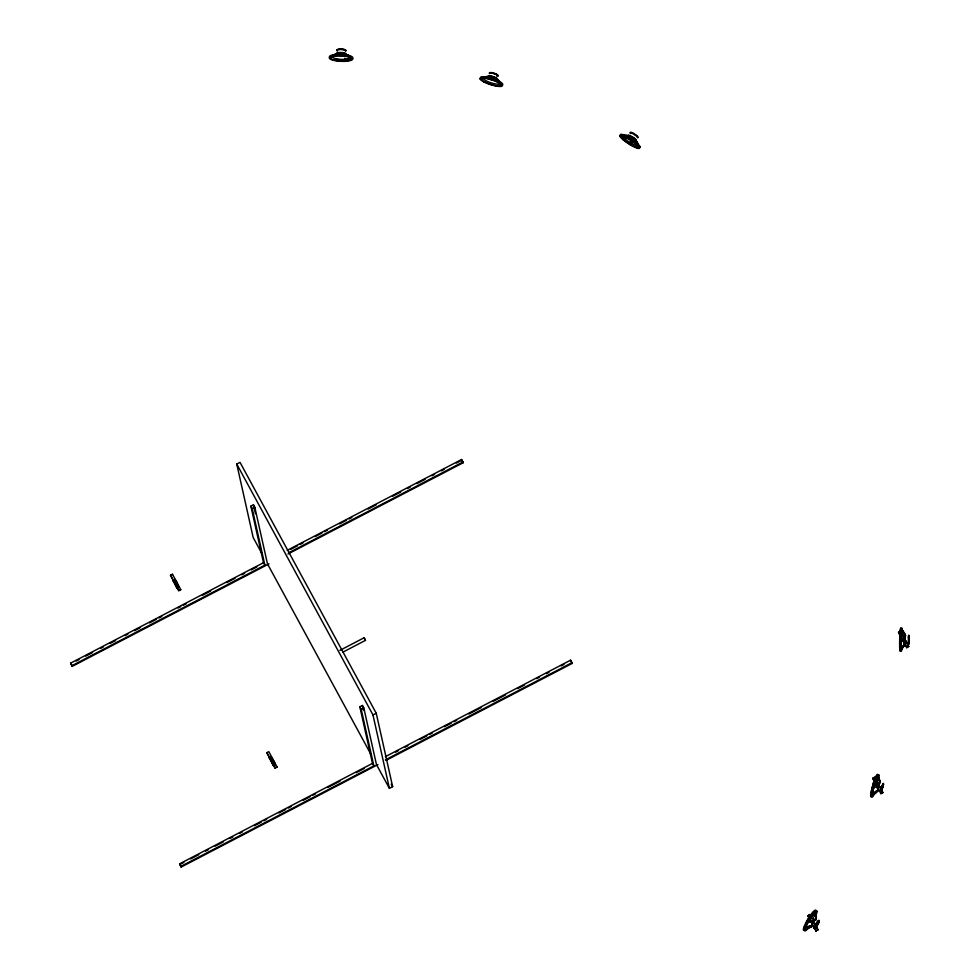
<?xml version="1.0" encoding="UTF-8"?>
<svg xmlns="http://www.w3.org/2000/svg" width="980" height="980" viewBox="0 0 980 980"><rect width="100%" height="100%" fill="white"/><g stroke="black" fill="none" stroke-linecap="round" stroke-linejoin="round"><path stroke-width="1.47" d="M805.058 929.542L804.58 930.289L805.045 929.481M809.345 917.133L808.867 917.88L809.333 917.072M900.008 650.23L899.995 649.789M905.018 640.957L905.459 635.04L905.594 635.64M899.861 636.841L899.861 636.437M271.534 757.859L271.117 756.597L274.572 762.648M274.964 763.506L275.38 764.78L274.939 764.278M364.903 639.413L364.144 637.747L339.876 650.389M342.584 652.3L365.503 640.357L364.193 637.784M901.135 637.514L901.698 629.699A5.292 0.698 57.7 0 1 905.385 635.212M908.399 637.502L908.301 643.137M908.423 637.735L908.472 636.522M908.962 636.865L908.962 644.007L909.342 636.804L908.644 635.751M878.288 786.916L877.823 791.252L872.96 795.429A10.29 1.299 -73.8 0 1 872.396 792.869L873.303 788.435A10.29 1.299 -73.8 0 1 876.377 778.88L877.713 776.332A5.292 1.041 72 0 1 879.979 782.567L878.644 785.752M883.36 784.637L883.298 783.326L882.123 785.789M908.485 636.853L908.558 635.775M908.73 643.064L908.374 643.456M877.651 774.972L877.431 775.756L877.615 774.923M901.527 632.382L901.955 631.475M905.3 644.215L901.527 649.52L901.71 648.466M908.57 636.179L908.73 635.126L908.84 636.143M908.644 643.419L908.485 644.473L908.313 641.937M877.921 780.938L878.288 778.892A10.29 1.299 -73.8 0 0 877.713 776.332M880.812 790.676L880.971 789.831M900.914 628.486L900.889 629.393L900.926 628.499M878.141 787.908L877.847 790.603M880.848 790.064L881.192 788.863M881.412 789.966L883.617 783.902L881.498 791.852M883.188 785.568L882.576 787.822L882.943 786.658M876.929 786.413L876.708 787.822L877.1 786.475M881.094 788.973L881.473 787.81M881.412 787.81L881.755 786.646M342.4 55.333L339.729 55.346M881.792 786.769L882.135 785.568M882.282 788.986L881.547 790.995M340.011 54.537L340.611 54.672A10.29 2.548 2.5 0 1 345.707 55.211A5.292 1.629 13.3 0 1 343.331 52.724A4.679 1.151 2.5 0 0 338.676 52.602L332.735 55.358M881.596 790.676L881.927 789.843M815.176 912.172A5.292 1.384 86.6 0 1 815.887 918.774L814.882 919.755A4.679 0.833 -59 0 0 812.371 923.613L811.55 925.451A4.679 0.833 -59 0 0 811.82 926.615L806.221 929.432A10.29 1.85 -59 0 1 805.646 926.872L807.447 922.817A10.29 1.85 -59 0 1 812.959 914.34L815.176 912.172A10.29 1.85 -59 0 1 815.752 914.732L814.992 916.606M882.441 784.956L883.298 784.319M901.539 647.694L901.024 641.863M872.96 795.429L874.295 792.869A5.292 1.838 -53.6 0 1 874.687 792.416M806.221 929.432L808.439 927.264A5.292 1.642 -40.2 0 1 809.407 926.59M332.955 55.48L335.368 54.267A2.083 0.649 -32.7 0 1 333.825 55.713M261.795 553.382L253.171 537.493L236.756 464.067L240.014 462.376L376.234 713.244L392.649 786.67L389.391 788.361L376.455 764.535L363.813 707.989L362.453 705.49L359.844 706.837L372.486 763.383L373.846 765.895L180.982 866.345L181.141 867.08L377.974 764.559M268.998 563.868L72.165 666.376L72.006 665.641L264.87 565.191L263.498 562.692L250.868 506.146L253.477 504.786L254.837 507.297L267.466 563.843L370.722 753.988M264.87 565.191L252.228 508.657L254.837 507.297M170.544 575.272L172.505 574.255L180.761 589.666L178.801 590.695L170.544 575.272L178.801 590.695M170.63 575.64L172.505 574.255M174.71 583.161L177.098 588.404L172.847 580.221L174.71 583.161L176.669 582.145L178.899 587.265M178.715 590.327L180.761 589.666M72.165 666.376L70.633 663.142L263.498 562.692M287.201 550.344L461.58 459.522L462.94 462.033L463.111 462.768L287.998 553.97M76.232 661.047L78.951 659.626M85.738 656.098L92.524 652.558M100.671 648.319L103.378 646.898M110.164 643.37L115.591 640.54M125.097 635.591L127.817 634.183M134.603 630.642L140.03 627.812M149.536 622.864L156.322 619.336M159.03 617.915L161.749 616.506M178.042 608.017L180.749 606.608M183.468 605.187L186.188 603.778M202.468 595.289L210.614 591.05M226.907 582.561L235.053 578.323M241.84 574.795L244.559 573.374M251.346 569.846L256.772 567.016M290.705 549.339L297.491 545.799M300.211 544.39L302.918 542.969M315.144 536.611L321.93 533.071M324.637 531.662L327.357 530.254M339.57 523.884L346.357 520.356M349.076 518.935L351.796 517.526M368.076 509.037L376.222 504.798M392.515 496.309L400.661 492.07M407.447 488.53L410.167 487.121M416.953 483.581L425.1 479.343M431.886 475.802L434.593 474.394M441.38 470.853L444.099 469.445M456.313 463.087L461.739 460.257L461.58 459.522M288.561 552.855L462.94 462.033M266.866 752.664L268.826 751.648L277.083 767.058L275.123 768.075L266.866 752.664L275.123 768.075M373.846 765.895L361.204 709.348L363.813 707.989M271.031 760.554L273.42 765.797L269.169 757.614L271.031 760.554L272.991 759.537L273.506 761.84L272.942 760.774M389.391 788.361L372.976 714.935L376.234 713.244M275.037 767.708L277.083 767.058M181.141 867.08L179.61 863.833L372.486 763.383M385.361 756.67L570.556 660.214L571.916 662.725L572.087 663.46L386.12 760.321M179.781 864.568L183.848 862.449M190.635 858.909L198.781 854.67M205.567 851.13L208.287 849.721M215.073 846.181L223.22 841.942M230.006 838.402L232.726 836.994M239.512 833.453L242.219 832.045M254.445 825.687L261.231 822.147M263.939 820.738L266.658 819.317M278.871 812.959L285.658 809.419M288.377 808.01L291.085 806.589M303.31 800.231L310.096 796.691M312.804 795.282L315.523 793.861M327.737 787.504L339.962 781.146M356.242 772.657L364.389 768.418M395.614 752.15L398.333 750.741M405.12 747.201L407.827 745.792M420.053 739.422L426.839 735.894M429.546 734.473L432.266 733.064M444.479 726.707L451.266 723.167M453.985 721.745L456.692 720.337M468.918 713.979L481.131 707.609M493.344 701.251L505.57 694.881M517.783 688.524L524.57 684.983M536.783 678.626L539.502 677.205M546.289 673.677L549.008 672.255M561.221 665.898L563.941 664.489M385.373 759.88L571.916 662.725M898.599 632.578L900.461 631.194L898.599 632.578L899.959 635.089M908.644 646.236L906.77 647.633L908.644 646.236L901.147 632.443M874.577 777.226L872.702 778.61L874.577 777.226L882.833 792.649L880.873 793.665L876.022 784.514M882.747 792.281L880.873 793.665M809.737 914.561L807.863 915.945L809.737 914.561L811.097 917.072M817.908 929.616L816.034 931L817.908 929.616L813.143 920.833M339.693 55.444L342.632 55.517M484.978 76.979L486.913 76.673A2.083 0.674 -16.9 0 1 485.541 77.543M500.915 83.116A10.29 2.291 17.8 0 0 499.8 82.222L494.716 77.2A4.679 1.041 17.8 0 0 490.257 75.913L484.757 76.881M333.408 55.284L335.442 54.929A10.29 2.548 2.5 0 1 337.867 54.745M348.733 59.302L346.7 59.645A5.292 3.651 22.5 0 1 346.185 59.351M639.254 147.71L638.507 147.208L639.291 147.686M622.447 135.093L625.412 136.061A10.29 1.874 33 0 1 629.675 138.327L630.03 138.401M481.462 78.18L480.837 77.996M496.052 79.306L496.701 79.27A5.292 1.727 52.6 0 1 498.992 81.977M498.93 84.868L500.376 84.782M492.23 79.331L490.76 78.902L492.609 79.772M636.78 146.4L638.041 146.694A10.29 1.874 33 0 0 637.466 144.133A5.292 0.784 61.2 0 0 635.53 139.283L633.986 137.984A4.679 0.845 33 0 0 630.042 135.608L622.766 135.105M491.127 78.449L491.017 78.412A10.29 2.291 17.8 0 1 496.002 80.238L499.8 82.222M343.331 52.724L349.676 56.252M629.932 138.413L629.662 138.266M491.727 78.853L492.45 79.062M500.4 82.822L498.048 79.907L500.523 82.835M349.309 56.522L348.292 55.86M365.454 640.32L365.075 639.732M349.774 56.399L347.03 54.574L347.655 55.321M637.466 144.133L634.085 141.279A5.292 2.046 40.2 0 1 633.986 137.984M624.517 139.013L623.023 137.653A10.29 1.874 33 0 1 622.018 136.514M880.297 782.567L879.979 782.567A5.292 1.139 78.4 0 0 878.288 778.892M815.85 927.19L816.291 927.692L815.495 925.573M904.222 644.215L905.067 645.342L903.242 641.153M813.498 927.582L814.331 928.709L813.535 926.59M175.641 580.332L174.795 579.205L175.212 580.466M177.723 585.428L178.213 586.248M176.131 581.165L176.669 582.145M908.717 646.604L904.638 639.083L905.741 641.202M898.513 632.21L899.873 634.721M903.278 640.994L906.684 647.266M903.364 641.361L906.77 647.633M882.833 792.649L878.742 785.127L879.844 787.234M872.617 778.242L874.748 782.371M878.46 789.905L876.782 786.144L879.036 790.787M815.262 924.961L817.994 929.983M807.777 915.577L809.223 918.456M811.183 921.849L816.034 931M461.739 460.257L463.111 462.768M572.087 663.46L570.556 660.214M236.756 464.067L372.976 714.935M250.868 506.146L252.228 508.657M359.844 706.837L361.204 709.348M391.216 784.024L392.649 786.67M178.348 585.918L176.621 583.394M271.117 756.756L272.538 759.378M273.249 760.688L275.38 764.608M70.633 663.142L72.006 665.641M179.61 863.833L180.982 866.345M811.955 923.479L812.506 924.532M271.925 758.716L272.403 759.721M906.218 642.194L906.61 643.064M492.083 78.939L492.254 79.674M362.453 705.49L363.445 709.949M253.477 504.786L255.462 513.716M902.066 632.296L902.151 633.619M905.018 642.084L905.042 643.052A5.292 2.046 -59.5 0 1 900.951 646.947A10.29 0.662 -88.5 0 0 901.527 649.52M900.951 646.947L900.902 642.365A10.29 0.662 -88.5 0 1 901.331 632.406A5.292 2.646 68.8 0 0 905.214 636.437M815.25 926.308A4.202 0.76 -59 0 1 818.276 921.555A4.202 0.76 -59 0 1 818.986 922.352A4.202 0.76 -59 0 1 816.083 927.239M814.895 928.219A4.202 0.76 -59 0 1 814.772 927.668M814.858 926.063A4.202 0.76 -59 0 1 817.798 921.408A4.202 0.76 -59 0 1 818.68 921.874M818.374 922.645A4.202 0.76 -59 0 1 817.945 923.528M817.418 924.471A4.202 0.76 -59 0 1 815.691 926.994M814.784 927.889A4.202 0.76 -59 0 1 814.38 927.435M815.164 914.646A8.404 1.507 -59 0 1 814.821 915.847M808.855 926.076A8.404 1.507 -59 0 1 806.234 926.945A8.404 1.507 -59 0 1 810.227 918.701M811.416 916.986A8.404 1.507 -59 0 1 815.189 913.875M811.808 925.867A3.785 0.674 -59 0 1 811.967 924.985M812.249 924.287A3.785 0.674 -59 0 1 813.106 922.645M814.147 921.029A3.785 0.674 -59 0 1 815.862 919.62M815.029 927.913A4.679 0.833 -59 0 1 814.527 926.566A4.679 0.833 -59 0 1 817.835 921.188A4.679 0.833 -59 0 1 818.913 921.592M818.57 922.45A4.679 0.833 -59 0 1 818.092 923.442M817.516 924.483A4.679 0.833 -59 0 1 815.581 927.288M811.55 925.451A5.292 2.377 -27.4 0 1 805.646 926.872M815.887 918.774A4.679 0.833 -59 0 1 816.144 919.938A5.292 0.796 -87.2 0 0 815.838 914.879M809.701 926.149A11.711 2.095 -59 0 1 804.727 928.342A11.711 2.095 -59 0 1 813.743 912.895A11.711 2.095 -59 0 1 815.581 916.055M807.447 922.817A5.292 3.626 -49.9 0 1 812.371 923.613M814.882 919.755A5.292 3.222 -81.6 0 1 812.959 914.34M805.732 929.126A11.711 2.095 -59 0 1 807.447 919.914A11.711 2.095 -59 0 1 815.923 911.657M815.213 911.719A10.29 1.85 -59 0 1 815.176 912.674M804.249 927.742A10.29 1.85 -59 0 1 804.666 926.272M806.467 922.229A10.29 1.85 -59 0 1 814.882 911.339M875.532 781.832A8.404 1.066 -73.8 0 1 877.749 780.178M873.401 793.678A8.404 1.066 -73.8 0 1 874.234 785.874M877.566 790.088A5.292 2.254 -43.7 0 1 872.396 792.869M874.148 793.874A11.711 1.482 -73.8 0 1 872.09 793.139A11.711 1.482 -73.8 0 1 877.076 776.687A11.711 1.482 -73.8 0 1 878.264 780.288M873.303 788.435A5.292 3.442 -66.8 0 1 877.982 788.067M875.471 791.571A5.292 1.838 -53.6 0 1 875.875 791.203M879.379 783.731A5.292 2.94 83.3 0 1 876.377 778.88M871.147 795.098A10.29 1.299 -73.8 0 1 871.649 790.492M872.188 788.104A10.29 1.299 -73.8 0 1 874.466 780.607M875.263 778.561A10.29 1.299 -73.8 0 1 877.296 776.013M871.514 796.458A11.711 1.482 -73.8 0 1 872.678 785.58A11.711 1.482 -73.8 0 1 877.713 774.715M901.931 647.829A11.711 0.76 -88.5 0 1 900.853 648.001A11.711 0.76 -88.5 0 1 901.294 631.439A11.711 0.76 -88.5 0 1 902.36 631.279M901.698 629.699A10.29 0.662 -88.5 0 1 902.274 632.272A5.292 1.482 63.8 0 1 904.467 634.33M900.902 642.365A5.292 3.197 -82.8 0 1 904.356 640.528M900.338 630.728A10.29 0.662 -88.5 0 1 901.012 630.618M900.179 649.863A10.29 0.662 -88.5 0 1 899.726 643.603A10.29 0.662 -88.5 0 1 900.167 632.382M900.142 651.308A11.711 0.76 -88.5 0 1 899.787 636.682A11.711 0.76 -88.5 0 1 901.086 629.405M337.402 50.213A4.202 1.041 2.5 0 1 341.15 49A4.202 1.041 2.5 0 1 345.499 50.433M337.377 50.666A4.202 1.041 2.5 0 1 338.235 49.686M339.068 49.539A4.202 1.041 2.5 0 1 343.735 49.735A4.202 1.041 2.5 0 1 345.474 50.887M348.096 56.436A8.404 2.083 2.5 0 1 342.632 59.4A8.404 2.083 2.5 0 1 332.857 56.534M333.58 56.044A8.404 2.083 2.5 0 1 336.483 55.37M342.792 55.321A8.404 2.083 2.5 0 1 344.862 55.591M337.684 53.827A3.785 0.931 2.5 0 1 340.575 52.736A3.785 0.931 2.5 0 1 345.058 53.778M337.463 50.972A4.679 1.151 2.5 0 1 341.101 49.331A4.679 1.151 2.5 0 1 345.536 51.193M345.144 53.19A4.679 1.151 2.5 0 1 345.401 54.366M336.789 53.851A4.679 1.151 2.5 0 1 337.059 52.981M329.978 57.747A11.711 2.891 2.5 0 1 340.44 54.378A11.711 2.891 2.5 0 1 352.555 58.359M351.134 58.224A10.29 2.548 2.5 0 1 350.252 58.812A5.292 1.997 37.3 0 0 350.044 58.433M338.97 59.694A10.29 2.548 2.5 0 1 336.434 59.376M331.007 56.362A10.29 2.548 2.5 0 1 331.901 55.774M350.84 56.889A10.29 2.548 2.5 0 1 351.33 57.563M345.903 54.635A5.292 1.997 37.3 0 1 346.908 55.272M345.242 58.641A5.292 3.651 22.5 0 1 344.85 58.237M338.676 52.602A5.292 1.482 -12.4 0 1 335.442 54.929M335.209 55.297A5.292 2.352 -31.5 0 1 336.777 54.39M489.829 72.937A4.202 0.931 17.8 0 1 494.643 73.377A4.202 0.931 17.8 0 1 497.411 75.619M490.11 72.998A4.202 0.931 17.8 0 1 495.488 74.198A4.202 0.931 17.8 0 1 497.277 76.06M495.194 80.385A8.404 1.862 17.8 0 1 498.024 84.158A8.404 1.862 17.8 0 1 485.762 80.605A8.404 1.862 17.8 0 1 487.195 78.069M489.155 76.55A3.785 0.845 17.8 0 1 492.548 76.648M493.491 76.955A3.785 0.845 17.8 0 1 496.37 78.633M489.461 73.586A4.679 1.041 17.8 0 1 494.594 73.733A4.679 1.041 17.8 0 1 497.032 76.269M496.444 78.106A4.679 1.041 17.8 0 1 496.701 79.27M488.481 76.624A4.679 1.041 17.8 0 1 488.726 75.864M499.31 82.479A5.292 1.727 52.6 0 1 499.592 82.969M480.457 77.812A11.711 2.597 17.8 0 1 492.426 78.584A11.711 2.597 17.8 0 1 502.569 84.929M482.283 78.951A10.29 2.291 17.8 0 1 481.976 77.628M488.505 77.824A10.29 2.291 17.8 0 0 486.202 77.395A5.292 1.519 0.9 0 0 490.257 75.913M496.002 80.238A5.292 1.801 26.7 0 1 494.716 77.2M486.092 77.849A5.292 2.413 -15.1 0 1 487.807 77.261M630.887 132.937A4.202 0.76 33 0 1 634.477 133.954A4.202 0.76 33 0 1 637.429 137.09M630.63 133.317A4.202 0.76 33 0 1 633.766 134.052A4.202 0.76 33 0 1 637.478 137.433M636.963 144.464A8.404 1.531 33 0 1 631.635 143.521A8.404 1.531 33 0 1 623.158 136.637M623.28 136.232A8.404 1.531 33 0 1 623.88 136.159M624.909 136.404A8.404 1.531 33 0 1 626.293 136.943M633.374 141.206A8.404 1.531 33 0 1 636.143 143.533M629.626 136.649A3.785 0.686 33 0 1 630.508 136.061M632.076 136.894A3.785 0.686 33 0 1 635.42 139.944M630.716 133.635A4.679 0.845 33 0 1 633.729 133.942A4.679 0.845 33 0 1 637.539 137.739M630.63 141.892A2.083 1.458 35.3 0 1 630.471 141.549M635.53 139.283A4.679 0.845 33 0 1 635.787 140.446A5.292 1.397 67.4 0 1 637.294 143.644M628.695 135.167A4.679 0.845 33 0 0 628.964 136.33A5.292 2.377 1.4 0 0 624.419 136.796M637.478 144.207A5.292 1.397 67.4 0 1 637.784 145.285M620.891 135.926A11.711 2.131 33 0 1 630.899 138.793A11.711 2.131 33 0 1 639.144 147.515M630.042 135.608A5.292 1.642 14.3 0 1 625.412 136.061M632.173 142.578A2.083 1.397 46.5 0 1 631.867 142.627M624.591 136A2.083 0.674 -1.1 0 0 626.906 135.485L622.974 135.62A2.083 0.674 -1.1 0 0 623.17 135.742M816.23 913.948L816.328 917.476L816.23 913.948M902.041 629.099L902.041 628.976M803.576 929.64L804.053 928.893L803.588 929.579M809.835 918.419L810.313 917.672L809.835 918.419M901.024 636.743L901.024 636.743M901.122 650.279L901.171 650.377M816.328 912.074L816.818 911.339L816.352 912.013M871.918 796.422L872.176 795.65L871.931 796.336M873.474 783.155L873.744 782.395L873.486 783.057M874.589 783.473L874.846 782.702L874.589 783.473M878.484 776.001L878.729 775.241L878.484 776.001M329.611 58.09L330.53 58.139L329.709 58.041M341.187 61.128L342.118 61.177L341.224 61.103M902.066 648.197L904.32 645.342L902.066 648.197M480.347 78.939L481.217 79.245L480.347 78.939M491.433 84.721L492.315 85.027L491.433 84.721M351.551 58.678L352.482 58.739L351.599 58.653M501.307 85.015L502.189 85.297L501.344 85.003M490.208 79.233L491.09 79.515L490.208 79.233M876.414 792.122L873.499 794.523A2.083 0.625 -40.6 0 1 874.748 792.918A2.083 0.625 -40.6 0 1 876.414 792.122M810.068 927.117L806.479 928.722A2.083 0.662 -24.9 0 1 808.157 927.484A2.083 0.662 -24.9 0 1 810.068 927.117M619.997 136.024L620.744 136.538L620.058 136.036M629.883 144.342L630.63 144.869L630.018 144.391M639.168 146.216L639.916 146.743L639.168 146.216M628.658 138.854L629.405 139.381L628.805 138.903M904.81 634.036L902.764 630.802L904.81 634.036M638.348 144.881L636.755 141.414L638.348 144.881M879.905 781.268L878.803 777.63L879.905 781.268M811.036 921.004A2.083 1.458 -61.4 0 0 812.873 920.845A2.083 1.397 -72.5 0 0 812.543 918.701A2.083 1.397 -72.5 0 0 810.852 918.922A2.083 1.458 -61.4 0 0 811.036 921.004M876.206 785.825A2.083 1.372 -77.8 0 0 877.835 785.237A2.083 1.299 -88.3 0 0 877.039 783.228A2.083 1.299 -88.3 0 0 875.569 783.816A2.083 1.372 -77.8 0 0 876.206 785.825M902.923 639.156A2.083 1.262 86.7 0 0 904.234 638.237A2.083 1.188 76.9 0 0 903.033 636.449A2.083 1.188 76.9 0 0 901.882 637.355A2.083 1.262 86.7 0 0 902.923 639.156M334.168 60.037A10.29 2.548 2.5 0 0 351.085 59.351A10.29 2.548 2.5 0 0 337.818 55.872A10.29 2.548 2.5 0 0 334.168 60.037M333.249 60.27A11.711 2.891 2.5 0 0 352.506 59.486A11.711 2.891 2.5 0 0 337.39 55.529A11.711 2.891 2.5 0 0 333.249 60.27M342.13 53.753A2.083 0.698 4.7 0 0 340.869 52.969A2.083 0.674 -4.2 0 0 339.337 53.68A2.083 0.674 -4.2 0 0 340.599 54.267A2.083 0.698 4.7 0 0 342.13 53.753M484.72 81.928A10.29 2.291 17.8 0 0 500.866 85.529A10.29 2.291 17.8 0 0 488.163 78.915A10.29 2.291 17.8 0 0 484.72 81.928M483.838 81.916A11.711 2.597 17.8 0 0 502.213 86.02A11.711 2.597 17.8 0 0 487.758 78.474A11.711 2.597 17.8 0 0 483.838 81.916M493.05 77.922A2.083 0.747 17.9 0 0 492.156 76.832A2.083 0.711 9 0 0 490.38 77.138A2.083 0.711 9 0 0 491.323 78.045A2.083 0.747 17.9 0 0 493.05 77.922M623.893 139.981A10.29 1.874 33 0 0 638.139 147.564A10.29 1.874 33 0 0 626.82 138.033A10.29 1.874 33 0 0 623.893 139.981M623.121 139.736A11.711 2.131 33 0 0 639.34 148.372A11.711 2.131 33 0 0 626.453 137.519A11.711 2.131 33 0 0 623.121 139.736M631.965 138.278A2.083 0.833 31.1 0 0 631.5 136.992A2.083 0.772 22.3 0 0 629.601 136.857A2.083 0.772 22.3 0 0 630.152 137.972A2.083 0.833 31.1 0 0 631.965 138.278"/></g></svg>
